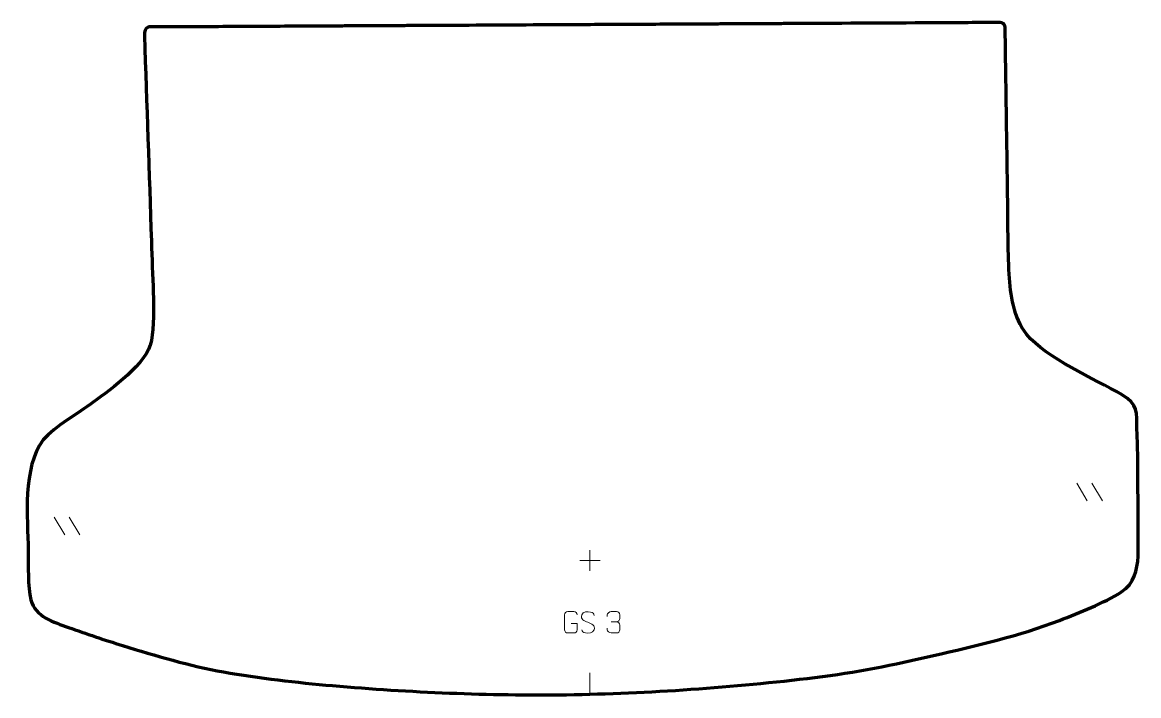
# Model space of a CAD drawing. Header units: millimetres. Extents: x 1017 to 2325, y 61 to 849.
import ezdxf

# ---------------------------------------------------------------- set-up
doc = ezdxf.new("R2010")
doc.units = ezdxf.units.MM
doc.header["$MEASUREMENT"] = 0
doc.layers.add('layer 1', color=7, linetype='Continuous')

msp = doc.modelspace()

# ---------------------------------------------------------------- linework, layer by layer
at = {"layer": 'layer 1', "color": 242, "lineweight": 158}
msp.add_open_spline([(1175.9571, 843.3284), (1203.0939, 843.1609), (1230.2249, 843.448), (1257.3607, 843.5942), (1257.3607, 843.5942), (1263.7311, 843.6281), (1270.1014, 843.6619), (1276.4717, 843.6958), (1276.4717, 843.6958), (1282.842, 843.7296), (1289.2125, 843.7635), (1295.5828, 843.7973), (1295.5828, 843.7973), (1308.3235, 843.8651), (1321.0641, 843.9328), (1333.8048, 844.0005), (1333.8048, 844.0005), (1339.8566, 844.0327), (1345.9084, 844.0647), (1351.9602, 844.0969), (1351.9602, 844.0969), (1358.3305, 844.1307), (1364.7009, 844.1646), (1371.0712, 844.1985), (1371.0712, 844.1985), (1377.4415, 844.2323), (1383.8119, 844.2662), (1390.1822, 844.3), (1390.1822, 844.3), (1396.234, 844.3322), (1402.2859, 844.3644), (1408.3376, 844.3965), (1408.3376, 844.3965), (1426.4931, 844.4929), (1444.6485, 844.5895), (1462.804, 844.6859), (1462.804, 844.6859), (1469.1744, 844.7197), (1475.5447, 844.7536), (1481.9151, 844.7874), (1481.9151, 844.7874), (1486.6928, 844.8128), (1491.4706, 844.8383), (1496.2483, 844.8636), (1496.2483, 844.8636), (1502.6186, 844.8974), (1508.989, 844.9313), (1515.3593, 844.9652), (1515.3593, 844.9652), (1559.9517, 845.2022), (1604.544, 845.4391), (1649.1364, 845.6761), (1649.1364, 845.6761), (1674.6177, 845.8114), (1700.099, 845.9468), (1725.5803, 846.0822), (1725.5803, 846.0822), (1738.321, 846.1499), (1751.0617, 846.2177), (1763.8024, 846.2853), (1763.8024, 846.2853), (1770.1727, 846.3191), (1776.543, 846.353), (1782.9133, 846.3868), (1782.9133, 846.3868), (1795.3355, 846.4529), (1807.7576, 846.5189), (1820.1798, 846.5849), (1820.1798, 846.5849), (1826.5501, 846.6188), (1832.9204, 846.6526), (1839.2908, 846.6865), (1839.2908, 846.6865), (1858.4018, 846.788), (1877.5128, 846.8895), (1896.6238, 846.9911), (1896.6238, 846.9911), (1902.9941, 847.025), (1909.3645, 847.0588), (1915.7348, 847.0926), (1915.7348, 847.0926), (1921.7866, 847.1248), (1927.8385, 847.1569), (1933.8902, 847.1891), (1933.8902, 847.1891), (1991.2233, 847.4938), (2048.5563, 847.7984), (2105.8893, 848.1031), (2105.8893, 848.1031), (2112.2596, 848.1369), (2118.6299, 848.1707), (2125.0002, 848.2046), (2125.0002, 848.2046), (2137.3622, 848.274), (2149.9968, 848.6055), (2162.3216, 848.4502), (2162.3216, 848.4502), (2168.4617, 848.3728), (2168.269, 842.0096), (2168.3237, 837.0825), (2168.3237, 837.0825), (2168.6085, 811.4455), (2169.0065, 785.8285), (2169.3918, 760.1929), (2169.3918, 760.1929), (2169.965, 722.0524), (2170.5377, 683.912), (2171.1106, 645.7715), (2171.1106, 645.7715), (2171.5549, 615.3842), (2171.1508, 584.0034), (2172.8386, 553.751), (2172.8386, 553.751), (2174.3193, 529.3192), (2177.888, 503.7375), (2193.0383, 483.6149), (2193.0383, 483.6149), (2217.8599, 454.3303), (2271.3671, 432.2597), (2305.042, 412.7338), (2305.042, 412.7338), (2324.5102, 401.0724), (2321.7696, 392.769), (2322.4466, 372.0825), (2322.4466, 372.0825), (2322.8754, 359.4287), (2323.4601, 347.433), (2323.4931, 334.7135), (2323.4931, 334.7135), (2323.5985, 297.7467), (2324.1831, 260.7323), (2323.8353, 223.7716), (2323.8353, 223.7716), (2322.9702, 206.9436), (2319.3402, 191.9487), (2304.5732, 182.0243), (2304.5732, 182.0243), (2283.359, 168.6089), (2255.2091, 157.8554), (2231.6727, 148.624), (2231.6727, 148.624), (2185.1062, 130.7327), (2132.9358, 118.7972), (2084.2681, 107.5019), (2084.2681, 107.5019), (2037.5771, 96.6934), (1993.0146, 87.7852), (1945.3934, 81.8206), (1945.3934, 81.8206), (1849.6892, 70.2687), (1751.0069, 63.2625), (1654.6185, 61.6779), (1654.6185, 61.6779), (1563.9678, 60.5666), (1470.9915, 64.4542), (1380.6742, 72.341), (1380.6742, 72.341), (1338.6364, 76.0235), (1294.5407, 80.9318), (1253.0183, 88.2991), (1253.0183, 88.2991), (1213.0388, 95.3927), (1173.5554, 107.2226), (1134.8069, 119.2313), (1134.8069, 119.2313), (1113.4632, 125.8483), (1092.3103, 132.8694), (1071.3069, 140.5023), (1071.3069, 140.5023), (1054.6719, 146.5501), (1032.076, 152.9092), (1027.4259, 172.5595), (1027.4259, 172.5595), (1023.4435, 189.3885), (1024.4623, 212.1692), (1024.4147, 229.6936), (1024.4147, 229.6936), (1024.4147, 229.6936), (1024.4115, 230.5161), (1024.4115, 230.5161), (1024.4115, 230.5161), (1023.4722, 269.3027), (1017.3819, 327.195), (1041.8153, 359.8774), (1041.8153, 359.8774), (1055.173, 375.7268), (1083.0179, 391.0456), (1100.4679, 404.0941), (1100.4679, 404.0941), (1122.0012, 420.1826), (1163.3578, 448.6134), (1168.652, 476.0456), (1168.652, 476.0456), (1171.5305, 492.1745), (1171.1115, 515.6017), (1170.6212, 532.2881), (1170.6212, 532.2881), (1170.0341, 552.2694), (1169.1763, 572.347), (1168.5118, 592.3465), (1168.5118, 592.3465), (1165.8468, 672.5476), (1163.1933, 752.7492), (1160.2913, 832.9421), (1160.2913, 832.9421), (1159.8656, 844.7056), (1165.4522, 843.4555), (1174.9994, 843.3347), (1175.0378, 843.3342), (1175.7389, 843.3297), (1175.9571, 843.3284)], degree=3, knots=[0, 0, 0, 0, 0.018867925, 0.018867925, 0.018867925, 0.018867925, 0.037735849, 0.037735849, 0.037735849, 0.037735849, 0.056603774, 0.056603774, 0.056603774, 0.056603774, 0.075471698, 0.075471698, 0.075471698, 0.075471698, 0.094339623, 0.094339623, 0.094339623, 0.094339623, 0.113207547, 0.113207547, 0.113207547, 0.113207547, 0.132075472, 0.132075472, 0.132075472, 0.132075472, 0.150943396, 0.150943396, 0.150943396, 0.150943396, 0.169811321, 0.169811321, 0.169811321, 0.169811321, 0.188679245, 0.188679245, 0.188679245, 0.188679245, 0.20754717, 0.20754717, 0.20754717, 0.20754717, 0.226415094, 0.226415094, 0.226415094, 0.226415094, 0.245283019, 0.245283019, 0.245283019, 0.245283019, 0.264150943, 0.264150943, 0.264150943, 0.264150943, 0.283018868, 0.283018868, 0.283018868, 0.283018868, 0.301886792, 0.301886792, 0.301886792, 0.301886792, 0.320754717, 0.320754717, 0.320754717, 0.320754717, 0.339622642, 0.339622642, 0.339622642, 0.339622642, 0.358490566, 0.358490566, 0.358490566, 0.358490566, 0.377358491, 0.377358491, 0.377358491, 0.377358491, 0.396226415, 0.396226415, 0.396226415, 0.396226415, 0.41509434, 0.41509434, 0.41509434, 0.41509434, 0.433962264, 0.433962264, 0.433962264, 0.433962264, 0.452830189, 0.452830189, 0.452830189, 0.452830189, 0.471698113, 0.471698113, 0.471698113, 0.471698113, 0.490566038, 0.490566038, 0.490566038, 0.490566038, 0.509433962, 0.509433962, 0.509433962, 0.509433962, 0.528301887, 0.528301887, 0.528301887, 0.528301887, 0.547169811, 0.547169811, 0.547169811, 0.547169811, 0.566037736, 0.566037736, 0.566037736, 0.566037736, 0.58490566, 0.58490566, 0.58490566, 0.58490566, 0.603773585, 0.603773585, 0.603773585, 0.603773585, 0.622641509, 0.622641509, 0.622641509, 0.622641509, 0.641509434, 0.641509434, 0.641509434, 0.641509434, 0.660377358, 0.660377358, 0.660377358, 0.660377358, 0.679245283, 0.679245283, 0.679245283, 0.679245283, 0.698113208, 0.698113208, 0.698113208, 0.698113208, 0.716981132, 0.716981132, 0.716981132, 0.716981132, 0.735849057, 0.735849057, 0.735849057, 0.735849057, 0.754716981, 0.754716981, 0.754716981, 0.754716981, 0.773584906, 0.773584906, 0.773584906, 0.773584906, 0.79245283, 0.79245283, 0.79245283, 0.79245283, 0.811320755, 0.811320755, 0.811320755, 0.811320755, 0.830188679, 0.830188679, 0.830188679, 0.830188679, 0.849056604, 0.849056604, 0.849056604, 0.849056604, 0.867924528, 0.867924528, 0.867924528, 0.867924528, 0.886792453, 0.886792453, 0.886792453, 0.886792453, 0.905660377, 0.905660377, 0.905660377, 0.905660377, 0.924528302, 0.924528302, 0.924528302, 0.924528302, 0.943396226, 0.943396226, 0.943396226, 0.943396226, 0.962264151, 0.962264151, 0.962264151, 0.962264151, 1, 1, 1, 1.957720721, 1.957720721, 1.957720721, 1.957720721], dxfattribs=at)
at = {"layer": 'layer 1', "color": 250, "lineweight": 9}
for points in [[(2251.9323, 309.3046), (2251.9323, 309.3046), (2264.2966, 288.7603), (2264.2966, 288.7603)], [(2269.6622, 309.3046), (2269.6622, 309.3046), (2282.0265, 288.7603), (2282.0265, 288.7603)], [(1054.6622, 269.3046), (1054.6622, 269.3046), (1067.0265, 248.7603), (1067.0265, 248.7603)], [(1072.3921, 269.3046), (1072.3921, 269.3046), (1084.7564, 248.7603), (1084.7564, 248.7603)], [(1682.0264, 230.7493), (1682.0264, 230.7493), (1682.0264, 206.7714), (1682.0264, 206.7714)], [(1670.0375, 218.7603), (1670.0375, 218.7603), (1694.0154, 218.7603), (1694.0154, 218.7603)], [(1706.9816, 146.9627), (1706.9816, 146.9627), (1713.178, 146.9627), (1713.178, 146.9627)], [(1681.88, 87.3181), (1681.88, 87.3181), (1681.88, 62.344), (1681.88, 62.344)]]:
    msp.add_open_spline(points, degree=3, dxfattribs=at)
for points, knots in [([(1659.8914, 144.9244), (1659.8914, 144.9244), (1667.0595, 144.9244), (1667.0595, 144.9244), (1667.0595, 144.9244), (1667.0595, 144.9244), (1667.0595, 137.7563), (1667.0595, 137.7563), (1667.0595, 137.7563), (1666.9198, 135.4329), (1665.2426, 133.9533), (1663.0948, 133.9425), (1663.0948, 133.9425), (1660.763, 133.9429), (1658.431, 133.9429), (1656.0995, 133.9425), (1656.0995, 133.9425), (1654.1746, 133.8371), (1652.2024, 135.7216), (1652.2136, 137.7389), (1652.2136, 137.7389), (1652.214, 143.509), (1652.214, 149.2787), (1652.2136, 155.048), (1652.2136, 155.048), (1652.2178, 157.1861), (1653.9646, 158.9053), (1656.1169, 158.8919), (1656.1169, 158.8919), (1658.4426, 158.8919), (1660.7687, 158.8919), (1663.0948, 158.8919), (1663.0948, 158.8919), (1665.0415, 158.9273), (1667.0329, 157.4358), (1667.0595, 154.9981)], [0, 0, 0, 0, 0.1, 0.1, 0.1, 0.1, 0.2, 0.2, 0.2, 0.2, 0.3, 0.3, 0.3, 0.3, 0.4, 0.4, 0.4, 0.4, 0.5, 0.5, 0.5, 0.5, 0.6, 0.6, 0.6, 0.6, 0.7, 0.7, 0.7, 0.7, 0.8, 0.8, 0.8, 0.8, 1, 1, 1, 1]), ([(1679.6365, 146.4155), (1675.3882, 147.8859), (1670.4801, 149.6817), (1672.4852, 155.202), (1672.4852, 155.202), (1673.9887, 159.3419), (1679.2023, 158.9534), (1682.8059, 158.3523), (1682.8059, 158.3523), (1685.6665, 157.8751), (1686.5312, 156.6619), (1686.8418, 154.5778)], [0, 0, 0, 0, 0.25, 0.25, 0.25, 0.25, 0.5, 0.5, 0.5, 0.5, 1, 1, 1, 1]), ([(1702.2719, 153.2079), (1702.2719, 153.2079), (1702.2719, 155.0651), (1702.2719, 155.0651), (1702.2719, 155.0651), (1702.2576, 156.807), (1704.9221, 158.9251), (1706.9812, 158.9024), (1706.9812, 158.9024), (1709.0453, 158.9024), (1711.1093, 158.9024), (1713.173, 158.9024), (1713.173, 158.9024), (1715.3675, 158.9112), (1716.9658, 157.0644), (1717.0102, 155.1523), (1717.0102, 155.1523), (1717.0098, 153.7172), (1717.0098, 152.2821), (1717.0102, 150.8466), (1717.0102, 150.8466), (1716.9616, 149.1931), (1715.359, 146.9631), (1713.1607, 146.9731), (1713.1607, 146.9731), (1715.3644, 146.9619), (1716.9724, 145.1587), (1717.0264, 143.0992), (1717.0264, 143.0992), (1717.026, 141.3145), (1717.026, 139.5298), (1717.0264, 137.7447), (1717.0264, 137.7447), (1717.0365, 135.6833), (1714.9816, 133.9202), (1713.1607, 133.9283), (1713.1607, 133.9283), (1711.0954, 133.9286), (1709.0302, 133.9286), (1706.9646, 133.9283), (1706.9646, 133.9283), (1704.796, 133.9398), (1702.265, 136.34), (1702.2464, 137.8018), (1702.2464, 137.8018), (1702.2464, 137.8018), (1702.2464, 139.7104), (1702.2464, 139.7104)], [0, 0, 0, 0, 0.076923077, 0.076923077, 0.076923077, 0.076923077, 0.153846154, 0.153846154, 0.153846154, 0.153846154, 0.230769231, 0.230769231, 0.230769231, 0.230769231, 0.307692308, 0.307692308, 0.307692308, 0.307692308, 0.384615385, 0.384615385, 0.384615385, 0.384615385, 0.461538462, 0.461538462, 0.461538462, 0.461538462, 0.538461538, 0.538461538, 0.538461538, 0.538461538, 0.615384615, 0.615384615, 0.615384615, 0.615384615, 0.692307692, 0.692307692, 0.692307692, 0.692307692, 0.769230769, 0.769230769, 0.769230769, 0.769230769, 0.846153846, 0.846153846, 0.846153846, 0.846153846, 1, 1, 1, 1]), ([(1679.6365, 146.4154), (1683.6551, 144.7687), (1688.6846, 142.8804), (1686.8506, 137.5201), (1686.8506, 137.5201), (1685.3908, 133.2537), (1680.48, 133.5104), (1676.7539, 134.0651), (1676.7539, 134.0651), (1674.0039, 134.4749), (1672.783, 135.6884), (1672.405, 137.8006)], [0, 0, 0, 0, 0.25, 0.25, 0.25, 0.25, 0.5, 0.5, 0.5, 0.5, 1, 1, 1, 1])]:
    msp.add_open_spline(points, degree=3, knots=knots, dxfattribs=at)

doc.saveas('drawing.dxf')
